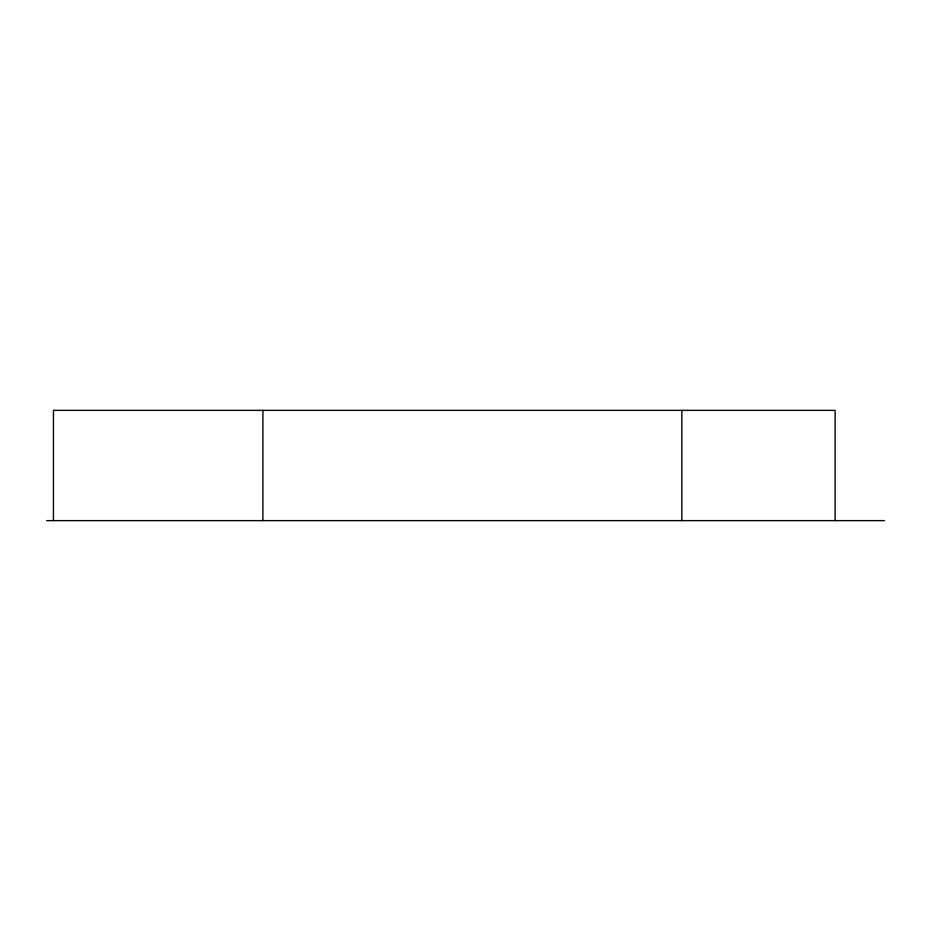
<?xml version="1.0" encoding="UTF-8"?>
<svg xmlns="http://www.w3.org/2000/svg" width="931" height="931" viewBox="0 0 931 931"><rect width="100%" height="100%" fill="white"/><g stroke="black" fill="none" stroke-linecap="round" stroke-linejoin="round"><path stroke-width="1.4" d="M46.55 520.627L884.45 520.627M835.107 520.627L835.107 410.373L53.428 410.373L53.428 520.627M681.853 410.373L681.853 520.627M262.903 410.373L262.903 520.627"/></g></svg>
